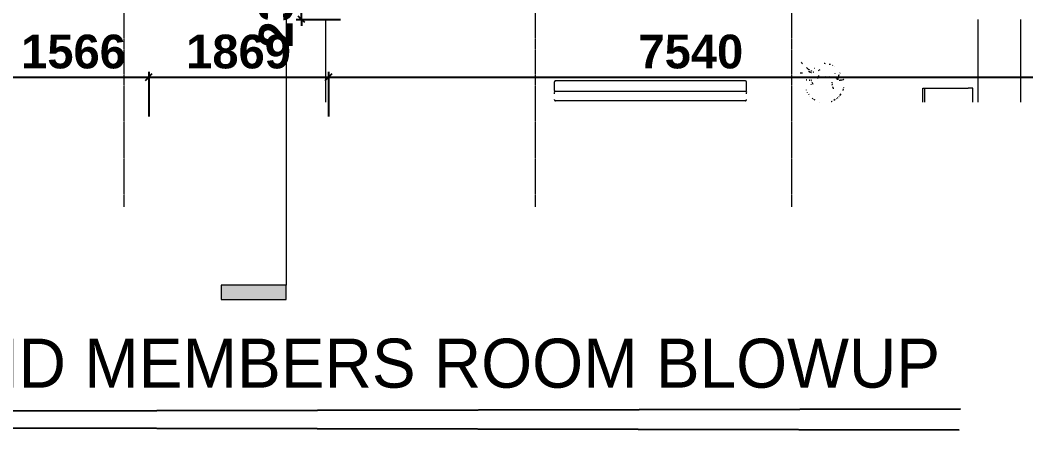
# Model space of a CAD drawing. Header units: inches. Extents: x 22 to 382261, y 22 to 371281.
# Drawn here: x 272010 to 282474, y 51696 to 55957 of the extents above; entities that cross this region are included whole.
import ezdxf

# ---------------------------------------------------------------- set-up
doc = ezdxf.new("R2010")
doc.units = ezdxf.units.IN
doc.header["$MEASUREMENT"] = 0
doc.linetypes.add('Grid Line 1_2_', pattern=[22.225, 12.7, -3.175, 3.175, -3.175])
for name, color, linetype, lineweight in [('A-ANNO-DIMS', 211, 'Continuous', 9), ('A-AREA', 32, 'Continuous', 9), ('G-ANNO-SYMB', 111, 'Continuous', 9), ('G-ANNO-TEXT', 231, 'Continuous', 9), ('G-IMPT', 8, 'Continuous', 9), ('I-FURN', 30, 'Continuous', 9), ('Q-CASE', 31, 'Continuous', 9), ('S-GRID', 1, 'Continuous', 9)]:
    doc.layers.add(name, color=color, linetype=linetype, lineweight=lineweight)
doc.styles.add('Arial_B', font='arialbd.ttf', dxfattribs={"height": 350.793651})
doc.styles.add('Century Gothic_B', font='GOTHICB.TTF', dxfattribs={"height": 510})
doc.dimstyles.new('2', dxfattribs={"dimscale": 304.8, "dimtxt": 346.888196, "dimasz": 0.221354, "dimexe": 1.338583, "dimexo": 0.0625, "dimgap": 0.278871, "dimtad": 1, "dimdec": 0, "dimzin": 0, "dimdsep": 46, "dimtxsty": 'Arial_B', "dimblk1": 'OBLIQUE', "dimblk2": 'OBLIQUE', "dimsah": 1, "dimcen": 0.09, "dimdle": 0.557743, "dimazin": 0, "dimtfac": 1, "dimtdec": 4, "dimtix": 1, "dimtmove": 0, "dimatfit": 3, "dimfxl": 0.557743, "dimfxlon": 1, "dimtvp": 1, "dimtolj": 1, "dimtzin": 0, "dimarcsym": 2})

# ---------------------------------------------------------------- blocks, each defined once
blk = doc.blocks.new('DGGFRG - DGGFRG-862826-02-GYM AND MEMBERS ROOM BLOWUP')
at = {"layer": 'I-FURN'}
for p, q in [((-987, -1194), (987, -1194)), ((-1000, -1267), (-1000, -1273)), ((-1000, -1267), (-1000, -1273)), ((-1000, -1273), (-1000, -1276)), ((-1000, -1305), (-1000, -1387)), ((987, -1292), (-987, -1292)), ((1000, -1273), (1000, -1267)), ((1000, -1273), (1000, -1267)), ((1000, -1275), (1000, -1273)), ((1000, -1387), (1000, -1305)), ((-987, -1400), (987, -1400))]:
    blk.add_line(p, q, dxfattribs=at)
at = {"layer": 'I-FURN', "flags": 128}
for points in [[(-987, -1292), (-988, -1292), (-988, -1292), (-989, -1292), (-989, -1292), (-990, -1292), (-990, -1292), (-991, -1293), (-991, -1293), (-992, -1293), (-992, -1293), (-993, -1293), (-993, -1293), (-994, -1294), (-994, -1294), (-994, -1294), (-995, -1295), (-995, -1295), (-996, -1295), (-996, -1296), (-996, -1296), (-997, -1296), (-997, -1297), (-997, -1297), (-998, -1297), (-998, -1298), (-998, -1298), (-999, -1299), (-999, -1299), (-999, -1300), (-999, -1300), (-999, -1301), (-999, -1301), (-1000, -1302), (-1000, -1302), (-1000, -1303), (-1000, -1303), (-1000, -1304), (-1000, -1304), (-1000, -1305), (-1000, -1305)], [(-992, -1291), (-992, -1291), (-993, -1291), (-993, -1291), (-994, -1290), (-994, -1290), (-994, -1290), (-995, -1290), (-995, -1289), (-996, -1289), (-996, -1289), (-996, -1288), (-997, -1288), (-997, -1287), (-997, -1287), (-998, -1287), (-998, -1286), (-998, -1286), (-999, -1285), (-999, -1285), (-999, -1284), (-999, -1284), (-999, -1283)], [(-992, -1291), (-992, -1291), (-993, -1291), (-993, -1291), (-994, -1290), (-994, -1290), (-994, -1290), (-995, -1290), (-995, -1289), (-996, -1289), (-996, -1289), (-996, -1288), (-997, -1288), (-997, -1287), (-997, -1287), (-998, -1287), (-998, -1286), (-998, -1286), (-999, -1285), (-999, -1285), (-999, -1284), (-999, -1284), (-999, -1283)], [(-987, -1292), (-988, -1292), (-988, -1292), (-989, -1292), (-989, -1292), (-990, -1292), (-990, -1292)], [(-987, -1292), (-988, -1292), (-988, -1292), (-989, -1292), (-989, -1292), (-990, -1292), (-990, -1292)], [(990, -1292), (990, -1292), (989, -1292), (989, -1292), (988, -1292), (988, -1292), (987, -1292), (987, -1292)], [(1000, -1305), (1000, -1304), (1000, -1304), (1000, -1303), (1000, -1303), (1000, -1302), (1000, -1302), (1000, -1301), (999, -1301), (999, -1300), (999, -1300), (999, -1299), (999, -1299), (998, -1298), (998, -1298), (998, -1298), (997, -1297), (997, -1297), (997, -1296), (997, -1296), (996, -1296), (996, -1295), (995, -1295), (995, -1295), (995, -1294), (994, -1294), (994, -1294), (993, -1294), (993, -1293), (992, -1293), (992, -1293), (991, -1293), (991, -1293), (990, -1292), (990, -1292), (989, -1292), (989, -1292), (988, -1292), (988, -1292), (987, -1292), (987, -1292)], [(990, -1292), (990, -1292), (989, -1292), (989, -1292), (988, -1292), (988, -1292), (987, -1292), (987, -1292)], [(997, -1287), (997, -1287), (997, -1288), (997, -1288), (996, -1288), (996, -1289), (995, -1289), (995, -1289), (995, -1290), (994, -1290), (994, -1290), (993, -1291), (993, -1291), (992, -1291)], [(997, -1287), (997, -1287), (997, -1288), (997, -1288), (996, -1288), (996, -1289), (995, -1289), (995, -1289), (995, -1290), (994, -1290), (994, -1290), (993, -1291), (993, -1291), (992, -1291)], [(999, -1283), (999, -1284), (999, -1284), (999, -1285), (999, -1285), (998, -1286), (998, -1286), (998, -1287)], [(999, -1283), (999, -1284), (999, -1284), (999, -1285), (999, -1285), (998, -1286), (998, -1286), (998, -1287)], [(-1000, -1387), (-1000, -1388), (-1000, -1388), (-1000, -1389), (-1000, -1389), (-1000, -1390), (-1000, -1390), (-1000, -1391), (-999, -1391), (-999, -1392), (-999, -1392), (-999, -1393), (-999, -1393), (-998, -1394), (-998, -1394), (-998, -1394), (-997, -1395), (-997, -1395), (-997, -1396), (-997, -1396), (-996, -1396), (-996, -1397), (-995, -1397), (-995, -1397), (-995, -1398), (-994, -1398), (-994, -1398), (-993, -1399), (-993, -1399), (-992, -1399), (-992, -1399), (-991, -1399), (-991, -1399), (-990, -1400), (-990, -1400), (-989, -1400), (-989, -1400), (-988, -1400), (-988, -1400), (-987, -1400), (-987, -1400)], [(987, -1400), (988, -1400), (988, -1400), (989, -1400), (989, -1400), (990, -1400), (990, -1400), (991, -1400), (991, -1399), (992, -1399), (992, -1399), (993, -1399), (993, -1399), (994, -1398), (994, -1398), (994, -1398), (995, -1397), (995, -1397), (996, -1397), (996, -1397), (996, -1396), (997, -1396), (997, -1395), (997, -1395), (998, -1395), (998, -1394), (998, -1394), (999, -1393), (999, -1393), (999, -1392), (999, -1392), (999, -1391), (999, -1391), (1000, -1390), (1000, -1390), (1000, -1389), (1000, -1389), (1000, -1388), (1000, -1388), (1000, -1387), (1000, -1387)]]:
    blk.add_lwpolyline(points, dxfattribs=at)
at = {"layer": 'I-FURN'}
for centre, start, end in [((-987, -1279), 195, 270), ((-987, -1305), 165, 180), ((-987, -1305), 90, 105), ((987, -1279), 270, 345), ((987, -1305), 75, 90), ((987, -1305), 0, 15), ((-987, -1387), 180, 195), ((-987, -1387), 255, 270), ((987, -1387), 270, 285), ((987, -1387), 345, 0)]:
    blk.add_arc(centre, 12.7, start, end, dxfattribs=at)
for points, knots in [([(-987, -1194), (-989, -1194), (-992, -1195), (-996, -1197), (-999, -1200), (-1000, -1204), (-1000, -1206), (-1000, -1206)], [-1, -1, -1, -1, -0.785714, -0.571429, -0.285714, -0.142857, 0, 0, 0, 0]), ([(1000, -1206), (1000, -1206), (1000, -1204), (999, -1201), (997, -1199), (995, -1196), (991, -1195), (988, -1194), (987, -1194)], [0, 0, 0, 0, 0.142857, 0.285714, 0.428571, 0.571429, 0.857143, 1, 1, 1, 1])]:
    blk.add_open_spline(points, degree=3, knots=knots, dxfattribs=at)
blk = doc.blocks.new('Bar_Stool_-_Stivi_6177_0001 - Bar_Stool_-_Stivi_6177_0001-886307-02-GYM AND MEMBERS ROOM BLOWUP')
at = {"layer": 'I-FURN'}
for p, q in [((-250, -55), (-250, -200)), ((250, -55), (250, -200)), ((270, -55), (270, -200)), ((-250, -200), (-200, -200)), ((200, -200), (-200, -200)), ((250, -200), (200, -200)), ((270, -200), (250, -200))]:
    blk.add_line(p, q, dxfattribs=at)
blk = doc.blocks.new('Casework 30 - Casework 30-869156-02-GYM AND MEMBERS ROOM BLOWUP')
at = {"layer": 'Q-CASE'}
for p, q in [((20646, 8453), (20646, 7593)), ((21096, 7593), (21096, 8453))]:
    blk.add_line(p, q, dxfattribs=at)
blk = doc.blocks.new('PLANTA_91 - PLANTA_ICV_DWG-884031-02-GYM AND MEMBERS ROOM BLOWUP')
at = {"layer": 'G-IMPT'}
for p, q in [((357, 614), (360, 610)), ((364, 606), (366, 602)), ((369, 599), (366, 602)), ((369, 599), (371, 596)), ((419, 551), (412, 556)), ((412, 556), (418, 552)), ((425, 546), (419, 551)), ((425, 546), (432, 540)), ((432, 540), (439, 535)), ((444, 531), (439, 535)), ((465, 522), (465, 527)), ((495, 548), (494, 546)), ((537, 525), (544, 528)), ((550, 531), (544, 528)), ((602, 599), (598, 598)), ((612, 596), (602, 599)), ((657, 588), (648, 589)), ((661, 587), (659, 587)), ((685, 580), (688, 578)), ((703, 568), (706, 566)), ((346, 503), (359, 503)), ((359, 503), (373, 503)), ((408, 427), (417, 427)), ((408, 427), (414, 427)), ((417, 427), (414, 427)), ((436, 516), (434, 517)), ((438, 515), (436, 516)), ((444, 513), (438, 515)), ((443, 424), (440, 425)), ((442, 514), (441, 514)), ((446, 512), (441, 514)), ((441, 425), (446, 424)), ((448, 510), (442, 513)), ((446, 512), (443, 513)), ((446, 512), (446, 512)), ((448, 510), (453, 508)), ((453, 511), (455, 510)), ((460, 509), (455, 510)), ((458, 425), (460, 426)), ((458, 424), (458, 425)), ((465, 501), (460, 502)), ((464, 501), (460, 502)), ((464, 501), (460, 501)), ((461, 428), (460, 426)), ((462, 429), (461, 428)), ((463, 422), (466, 422)), ((465, 501), (464, 501)), ((465, 522), (465, 518)), ((465, 501), (466, 501)), ((485, 507), (483, 505)), ((484, 506), (483, 505)), ((484, 506), (483, 505)), ((488, 510), (485, 507)), ((488, 510), (485, 507)), ((528, 459), (529, 462)), ((528, 459), (528, 455)), ((528, 451), (528, 455)), ((528, 451), (529, 448)), ((529, 447), (529, 443)), ((532, 449), (533, 448)), ((532, 449), (533, 448)), ((538, 468), (536, 464)), ((537, 466), (536, 464)), ((540, 470), (537, 466)), ((538, 468), (537, 466)), ((538, 468), (537, 466)), ((538, 468), (540, 470)), ((540, 470), (542, 472)), ((540, 469), (542, 472)), ((540, 470), (540, 469)), ((623, 457), (614, 459)), ((617, 458), (614, 459)), ((617, 458), (614, 459)), ((649, 460), (648, 463)), ((648, 459), (650, 459)), ((654, 458), (650, 459)), ((652, 461), (652, 459)), ((653, 458), (655, 462)), ((653, 458), (655, 462)), ((653, 458), (655, 462)), ((653, 458), (654, 461)), ((653, 459), (654, 461)), ((654, 458), (655, 462)), ((654, 458), (654, 461)), ((654, 459), (654, 460)), ((654, 459), (654, 460)), ((654, 459), (654, 460)), ((660, 459), (659, 458)), ((707, 493), (707, 491)), ((725, 445), (724, 447)), ((726, 441), (725, 445)), ((730, 431), (730, 431)), ((733, 439), (733, 443)), ((733, 443), (734, 436)), ((733, 440), (733, 443)), ((733, 440), (733, 443)), ((733, 437), (733, 439)), ((735, 430), (734, 436)), ((736, 435), (734, 431)), ((737, 434), (734, 429)), ((736, 433), (734, 429)), ((736, 431), (734, 429)), ((735, 431), (735, 430)), ((738, 442), (736, 446)), ((738, 443), (736, 435)), ((737, 438), (736, 438)), ((738, 435), (737, 434)), ((739, 438), (738, 443)), ((739, 439), (738, 443)), ((739, 438), (738, 442)), ((738, 442), (739, 438)), ((739, 439), (738, 441)), ((739, 438), (738, 441)), ((740, 438), (739, 437)), ((740, 436), (741, 437)), ((740, 436), (740, 435)), ((741, 436), (740, 435)), ((741, 440), (744, 445)), ((742, 438), (743, 439)), ((743, 437), (742, 437)), ((743, 437), (746, 440)), ((747, 469), (745, 464)), ((749, 475), (747, 469)), ((749, 475), (753, 483)), ((753, 483), (753, 483)), ((754, 425), (761, 425)), ((761, 499), (762, 503)), ((761, 425), (768, 425)), ((774, 426), (768, 425)), ((774, 426), (785, 427)), ((789, 433), (795, 432)), ((797, 431), (795, 432)), ((797, 431), (803, 430)), ((409, 326), (410, 322)), ((463, 379), (463, 375)), ((463, 375), (463, 379)), ((475, 395), (473, 400)), ((473, 400), (474, 397)), ((473, 400), (474, 397)), ((475, 395), (477, 389)), ((476, 389), (479, 382)), ((477, 389), (479, 382)), ((669, 387), (668, 387)), ((668, 387), (670, 387)), ((680, 383), (681, 379)), ((680, 379), (682, 380)), ((681, 372), (680, 375)), ((685, 355), (686, 352)), ((686, 352), (690, 334)), ((796, 336), (792, 317)), ((799, 354), (799, 349)), ((422, 298), (422, 299)), ((440, 272), (436, 278)), ((448, 259), (448, 260)), ((479, 232), (472, 237)), ((503, 216), (491, 224)), ((710, 223), (697, 214)), ((729, 235), (724, 232)), ((738, 241), (732, 238)), ((752, 255), (749, 251)), ((770, 282), (758, 264)), ((551, 197), (552, 197)), ((673, 201), (671, 201)), ((679, 203), (677, 202))]:
    blk.add_line(p, q, dxfattribs=at)
at = {"layer": 'I-FURN'}
for p, q in [((459, 427), (460, 427)), ((464, 430), (464, 430)), ((490, 505), (490, 505)), ((678, 399), (677, 400)), ((680, 399), (682, 397)), ((682, 397), (680, 398))]:
    blk.add_line(p, q, dxfattribs=at)
blk = doc.blocks.new('PLANTA_91 - PLANTA_91-884042-02-GYM AND MEMBERS ROOM BLOWUP')
blk.add_blockref('PLANTA_91 - PLANTA_ICV_DWG-884031-02-GYM AND MEMBERS ROOM BLOWUP', (-541, -458))
blk = doc.blocks.new('_Oblique')
at = {"color": 0, "linetype": 'ByBlock', "lineweight": -2}
blk.add_line((-0.5, -0.5), (0.5, 0.5), dxfattribs=at)
blk = doc.blocks.new('*D5418')
at = {"layer": 'A-ANNO-DIMS', "color": 0, "lineweight": -2, "transparency": 16777216}
for p, q in [((271613, 55364), (273518, 55364)), ((271783, 55420), (271783, 54956)), ((273348, 55420), (273348, 54956))]:
    blk.add_line(p, q, dxfattribs=at)
at = {"layer": 'Defpoints', "color": 0, "transparency": 16777216}
for p in [(271783, 55439), (273348, 55439), (273348, 55364)]:
    blk.add_point(p, dxfattribs=at)
at = {"layer": 'A-ANNO-DIMS', "color": 0, "lineweight": -2, "transparency": 16777216, "xscale": 67.46874999999999, "yscale": 67.46874999999999, "zscale": 67.46874999999999, "rotation": 180}
blk.add_blockref('_Oblique', (271783, 55364), dxfattribs=at)
at = {"layer": 'A-ANNO-DIMS', "color": 0, "lineweight": -2, "transparency": 16777216, "xscale": 67.46874999999999, "yscale": 67.46874999999999, "zscale": 67.46874999999999}
blk.add_blockref('_Oblique', (273348, 55364), dxfattribs=at)
at = {"layer": 'A-ANNO-DIMS', "color": 0, "transparency": 16777216, "insert": (272566, 55628), "char_height": 350.8, "width": 559.69, "attachment_point": 5, "style": 'Arial_B'}
blk.add_mtext('\\A1;1566', dxfattribs=at)
blk = doc.blocks.new('*D5419')
at = {"layer": 'A-ANNO-DIMS', "color": 0, "lineweight": -2, "transparency": 16777216}
for p, q in [((273178, 55364), (275388, 55364)), ((273348, 55420), (273348, 54956)), ((275218, 55420), (275218, 54956))]:
    blk.add_line(p, q, dxfattribs=at)
at = {"layer": 'Defpoints', "color": 0, "transparency": 16777216}
for p in [(273348, 55439), (275218, 55439), (275218, 55364)]:
    blk.add_point(p, dxfattribs=at)
at = {"layer": 'A-ANNO-DIMS', "color": 0, "lineweight": -2, "transparency": 16777216, "xscale": 67.46874999999999, "yscale": 67.46874999999999, "zscale": 67.46874999999999, "rotation": 180}
blk.add_blockref('_Oblique', (273348, 55364), dxfattribs=at)
at = {"layer": 'A-ANNO-DIMS', "color": 0, "lineweight": -2, "transparency": 16777216, "xscale": 67.46874999999999, "yscale": 67.46874999999999, "zscale": 67.46874999999999}
blk.add_blockref('_Oblique', (275218, 55364), dxfattribs=at)
at = {"layer": 'A-ANNO-DIMS', "color": 0, "transparency": 16777216, "insert": (274283, 55628), "char_height": 350.8, "width": 559.69, "attachment_point": 5, "style": 'Arial_B'}
blk.add_mtext('\\A1;1869', dxfattribs=at)
blk = doc.blocks.new('*D5420')
at = {"layer": 'A-ANNO-DIMS', "color": 0, "lineweight": -2, "transparency": 16777216}
for p, q in [((275048, 55364), (282928, 55364)), ((275218, 55420), (275218, 54956)), ((282758, 55420), (282758, 54956))]:
    blk.add_line(p, q, dxfattribs=at)
at = {"layer": 'Defpoints', "color": 0, "transparency": 16777216}
for p in [(275218, 55439), (282758, 55439), (282758, 55364)]:
    blk.add_point(p, dxfattribs=at)
at = {"layer": 'A-ANNO-DIMS', "color": 0, "lineweight": -2, "transparency": 16777216, "xscale": 67.46874999999999, "yscale": 67.46874999999999, "zscale": 67.46874999999999, "rotation": 180}
blk.add_blockref('_Oblique', (275218, 55364), dxfattribs=at)
at = {"layer": 'A-ANNO-DIMS', "color": 0, "lineweight": -2, "transparency": 16777216, "xscale": 67.46874999999999, "yscale": 67.46874999999999, "zscale": 67.46874999999999}
blk.add_blockref('_Oblique', (282758, 55364), dxfattribs=at)
at = {"layer": 'A-ANNO-DIMS', "color": 0, "transparency": 16777216, "insert": (278988, 55628), "char_height": 350.8, "width": 559.69, "attachment_point": 5, "style": 'Arial_B'}
blk.add_mtext('\\A1;7540', dxfattribs=at)
blk = doc.blocks.new('*D5443')
at = {"layer": 'A-ANNO-DIMS', "color": 0, "lineweight": -2, "transparency": 16777216}
for p, q in [((274881, 56195), (275345, 56195)), ((274937, 56195), (274937, 56262)), ((274937, 55965), (274937, 56195)), ((274881, 55965), (275345, 55965)), ((274937, 55965), (274937, 55897))]:
    blk.add_line(p, q, dxfattribs=at)
at = {"layer": 'Defpoints', "color": 0, "transparency": 16777216}
for p in [(274862, 56195), (274937, 56195), (274862, 55965)]:
    blk.add_point(p, dxfattribs=at)
at = {"layer": 'A-ANNO-DIMS', "color": 0, "lineweight": -2, "transparency": 16777216, "xscale": 67.46874999999999, "yscale": 67.46874999999999, "zscale": 67.46874999999999}
for p, rotation in [((274937, 56195), 270), ((274937, 55965), 90)]:
    blk.add_blockref('_Oblique', p, dxfattribs=dict(at, rotation=rotation))
at = {"layer": 'A-ANNO-DIMS', "color": 0, "transparency": 16777216, "insert": (274673, 56080), "char_height": 350.8, "width": 419.76, "attachment_point": 5, "rotation": 90, "style": 'Arial_B'}
blk.add_mtext('\\A1;230', dxfattribs=at)
blk = doc.blocks.new('Section - M_Section Tail - Filled-28045-02-GYM AND MEMBERS ROOM BLOWUP')
at = {"layer": 'G-ANNO-SYMB'}
blk.add_hatch(color=256, dxfattribs=at).paths.add_polyline_path([(0, 9), (0, 0), (-2, 0), (-2, 9)])
for p, q in [((0, 9), (-2, 9)), ((-2, 9), (-2, 0)), ((0, 0), (0, 9)), ((-2, 0), (0, 0))]:
    blk.add_line(p, q, dxfattribs=at)

msp = doc.modelspace()

# ---------------------------------------------------------------- linework, layer by layer
for p, q in [((266778.6, 51883.6), (281794.4, 51914.9)), ((266919.5, 51727.1), (281778.8, 51695.8))]:
    msp.add_line(p, q)
at = {"layer": 'A-AREA'}
msp.add_line((275192.6, 55104.8), (275192.6, 55949.6), dxfattribs=at)
at = {"layer": 'G-ANNO-SYMB'}
msp.add_line((274777.4, 63383.7), (274777.4, 53200.2), dxfattribs=at)
at = {"layer": 'S-GRID', "linetype": 'Grid Line 1_2_'}
for p, q in [((273092.6, 54015.1), (273092.6, 62091.3)), ((277372.6, 54015.1), (277372.6, 62091.3)), ((280037.6, 54015.1), (280037.6, 62091.3))]:
    msp.add_line(p, q, dxfattribs=at)

# ---------------------------------------------------------------- block references
at = {"layer": 'G-ANNO-SYMB', "xscale": 74.99999999999996, "yscale": 74.99999999999996, "zscale": 74.99999999999996, "rotation": 89.99999999999937}
msp.add_blockref('Section - M_Section Tail - Filled-28045-02-GYM AND MEMBERS ROOM BLOWUP', (274777.4, 53200.2), dxfattribs=at)
at = {"layer": 'I-FURN'}
msp.add_blockref('PLANTA_91 - PLANTA_91-884042-02-GYM AND MEMBERS ROOM BLOWUP', (280319.6, 55365.5), dxfattribs=at)
at = {"layer": 'I-FURN', "rotation": 180}
for name, p in [('DGGFRG - DGGFRG-862826-02-GYM AND MEMBERS ROOM BLOWUP', (278567.6, 53924.7)), ('Bar_Stool_-_Stivi_6177_0001 - Bar_Stool_-_Stivi_6177_0001-886307-02-GYM AND MEMBERS ROOM BLOWUP', (281672.6, 55049.7))]:
    msp.add_blockref(name, p, dxfattribs=at)
at = {"layer": 'Q-CASE'}
msp.add_blockref('Casework 30 - Casework 30-869156-02-GYM AND MEMBERS ROOM BLOWUP', (261326.4, 47511.5), dxfattribs=at)

# ---------------------------------------------------------------- texts
at = {"layer": 'G-ANNO-TEXT', "color": 7, "insert": (266651.8, 52644.7), "char_height": 510, "width": 16035.139, "attachment_point": 1, "style": 'Century Gothic_B'}
msp.add_mtext('{\\fGill Sans MT|b0|i0|c0|p34;\\C256;GYMNASIUM AND MEMBERS ROOM BLOWUP}', dxfattribs=at)

# ---------------------------------------------------------------- dimensions: what is measured, and where the dimension line sits
at = {"layer": 'A-ANNO-DIMS'}
dim = msp.add_linear_dim(base=(274936.9, 56194.7), p1=(274861.9, 55964.7), p2=(274861.9, 56194.7), angle=90, dimstyle='2', override={"dimpost": '<>', "dimfxl": 230}, dxfattribs=at)
dim.commit()
dim.dimension.update_dxf_attribs({"geometry": '*D5443', "text_midpoint": (274672.8, 56079.7)})
for base, p1, p2, override, picture, middle in [((273348.4, 55364.1), (271782.6, 55439.1), (273348.4, 55439.1), {"dimpost": '<>', "dimfxl": 1565.8}, '*D5418', (272565.5, 55628.2)), ((275217.6, 55364.1), (273348.4, 55439.1), (275217.6, 55439.1), {"dimpost": '<>', "dimfxl": 1869.2}, '*D5419', (274283, 55628.3)), ((282757.6, 55364.1), (275217.6, 55439.1), (282757.6, 55439.1), {"dimpost": '<>', "dimfxl": 7540}, '*D5420', (278987.6, 55628.2))]:
    dim = msp.add_linear_dim(base=base, p1=p1, p2=p2, dimstyle='2', override=override, dxfattribs=at)
    dim.commit()
    dim.dimension.update_dxf_attribs({"geometry": picture, "text_midpoint": middle})

doc.saveas('drawing.dxf')
